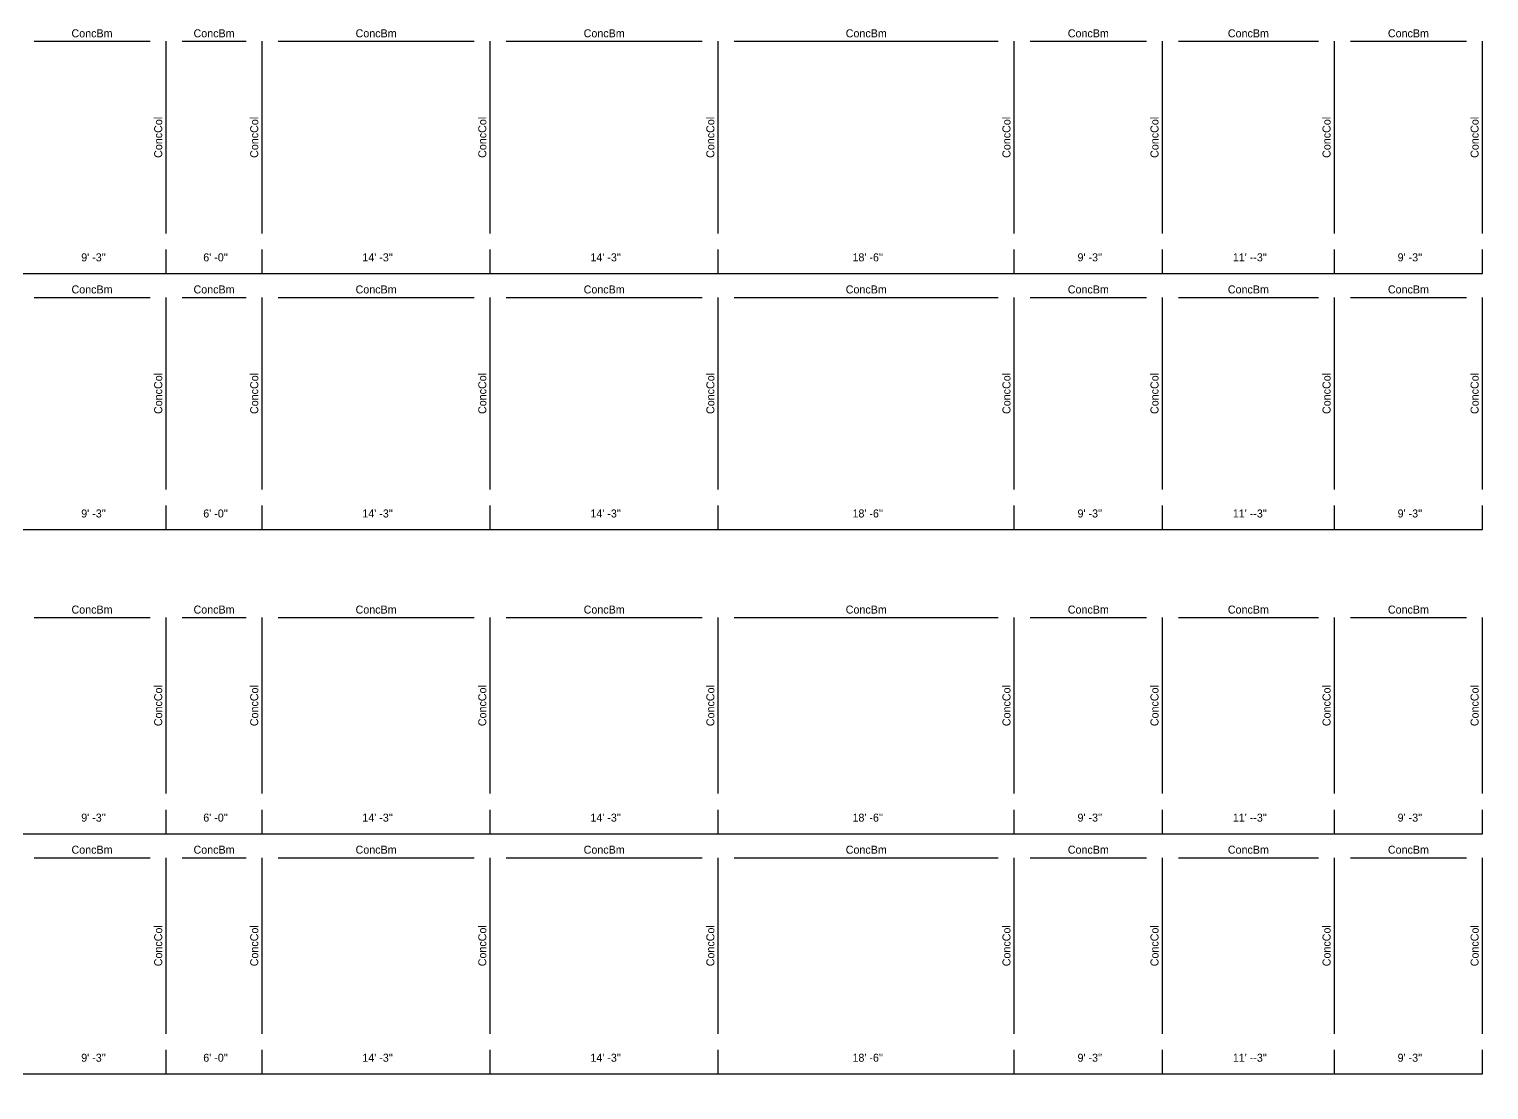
# Model space of a CAD drawing. Extents: x -38 to 2998, y -195 to 11529.
# Drawn here: x 995 to 2090, y 6126 to 6921 of the extents above; entities that cross this region are included whole.
import ezdxf
from ezdxf.enums import TextEntityAlignment as Align

# ---------------------------------------------------------------- set-up
doc = ezdxf.new("R2010")
doc.units = 0
doc.header["$MEASUREMENT"] = 0
doc.layers.get('0').update_dxf_attribs({"linetype": 'CONTINUOUS'})
for name, color, linetype in [('CENTERLINES', 7, 'CONTINUOUS'), ('DIMENSIONS', 4, 'CONTINUOUS'), ('TEXT', 5, 'CONTINUOUS')]:
    doc.layers.add(name, color=color, linetype=linetype)
doc.dimstyles.get("Standard").update_dxf_attribs({"dimtxt": 0.18, "dimasz": 0.18, "dimexe": 0.18, "dimexo": 0.0625, "dimgap": 0.09, "dimtad": 0, "dimtih": 1, "dimtoh": 1, "dimdec": 4, "dimzin": 0, "dimtxsty": 'STANDARD', "dimcen": 0.09, "dimazin": 3, "dimtfac": 1, "dimtdec": 4, "dimtofl": 0, "dimtmove": 0, "dimatfit": 3, "dimtolj": 1, "dimtzin": 0})

# ---------------------------------------------------------------- blocks, each defined once
blk = doc.blocks.new('*D2283')
at = {"color": 1, "linetype": 'BYBLOCK'}
for points in [[(991.8, 6550.8), (990.7, 6549.7), (983.3, 6542.3), (982.2, 6541.2)], [(1102.8, 6550.8), (1101.7, 6549.7), (1094.3, 6542.3), (1093.2, 6541.2)]]:
    blk.add_solid(points, dxfattribs=at)
at = {"layer": 'DIMENSIONS', "color": 9, "linetype": 'BYBLOCK'}
for p, q in [((987, 6546), (987, 6564)), ((1098, 6546), (1098, 6564))]:
    blk.add_line(p, q, dxfattribs=at)
at = {"layer": 'DIMENSIONS', "color": 0, "linetype": 'BYBLOCK'}
blk.add_line((987, 6546), (1098, 6546), dxfattribs=at)
at = {"layer": 'DIMENSIONS', "color": 0, "linetype": 'BYBLOCK', "insert": (1042.5, 6558), "char_height": 6, "attachment_point": 5}
blk.add_mtext("\\A1; 9' -3''", dxfattribs=at)
blk = doc.blocks.new('*D2284')
at = {"color": 1, "linetype": 'BYBLOCK'}
for points in [[(1102.8, 6550.8), (1101.7, 6549.7), (1094.3, 6542.3), (1093.2, 6541.2)], [(1174.8, 6550.8), (1173.7, 6549.7), (1166.3, 6542.3), (1165.2, 6541.2)]]:
    blk.add_solid(points, dxfattribs=at)
at = {"layer": 'DIMENSIONS', "color": 9, "linetype": 'BYBLOCK'}
for p, q in [((1098, 6546), (1098, 6564)), ((1170, 6546), (1170, 6564))]:
    blk.add_line(p, q, dxfattribs=at)
at = {"layer": 'DIMENSIONS', "color": 0, "linetype": 'BYBLOCK'}
blk.add_line((1098, 6546), (1170, 6546), dxfattribs=at)
at = {"layer": 'DIMENSIONS', "color": 0, "linetype": 'BYBLOCK', "insert": (1134, 6558), "char_height": 6, "attachment_point": 5}
blk.add_mtext("\\A1; 6' -0''", dxfattribs=at)
blk = doc.blocks.new('*D2285')
at = {"color": 1, "linetype": 'BYBLOCK'}
for points in [[(1174.8, 6550.8), (1173.7, 6549.7), (1166.3, 6542.3), (1165.2, 6541.2)], [(1345.8, 6550.8), (1344.7, 6549.7), (1337.3, 6542.3), (1336.2, 6541.2)]]:
    blk.add_solid(points, dxfattribs=at)
at = {"layer": 'DIMENSIONS', "color": 9, "linetype": 'BYBLOCK'}
for p, q in [((1170, 6546), (1170, 6564)), ((1341, 6546), (1341, 6564))]:
    blk.add_line(p, q, dxfattribs=at)
at = {"layer": 'DIMENSIONS', "color": 0, "linetype": 'BYBLOCK'}
blk.add_line((1170, 6546), (1341, 6546), dxfattribs=at)
at = {"layer": 'DIMENSIONS', "color": 0, "linetype": 'BYBLOCK', "insert": (1255.5, 6558), "char_height": 6, "attachment_point": 5}
blk.add_mtext("\\A1; 14' -3''", dxfattribs=at)
blk = doc.blocks.new('*D2286')
at = {"color": 1, "linetype": 'BYBLOCK'}
for points in [[(1345.8, 6550.8), (1344.7, 6549.7), (1337.3, 6542.3), (1336.2, 6541.2)], [(1516.8, 6550.8), (1515.7, 6549.7), (1508.3, 6542.3), (1507.2, 6541.2)]]:
    blk.add_solid(points, dxfattribs=at)
at = {"layer": 'DIMENSIONS', "color": 9, "linetype": 'BYBLOCK'}
for p, q in [((1341, 6546), (1341, 6564)), ((1512, 6546), (1512, 6564))]:
    blk.add_line(p, q, dxfattribs=at)
at = {"layer": 'DIMENSIONS', "color": 0, "linetype": 'BYBLOCK'}
blk.add_line((1341, 6546), (1512, 6546), dxfattribs=at)
at = {"layer": 'DIMENSIONS', "color": 0, "linetype": 'BYBLOCK', "insert": (1426.5, 6558), "char_height": 6, "attachment_point": 5}
blk.add_mtext("\\A1; 14' -3''", dxfattribs=at)
blk = doc.blocks.new('*D2287')
at = {"color": 1, "linetype": 'BYBLOCK'}
for points in [[(1516.8, 6550.8), (1515.7, 6549.7), (1508.3, 6542.3), (1507.2, 6541.2)], [(1738.8, 6550.8), (1737.7, 6549.7), (1730.3, 6542.3), (1729.2, 6541.2)]]:
    blk.add_solid(points, dxfattribs=at)
at = {"layer": 'DIMENSIONS', "color": 9, "linetype": 'BYBLOCK'}
for p, q in [((1512, 6546), (1512, 6564)), ((1734, 6546), (1734, 6564))]:
    blk.add_line(p, q, dxfattribs=at)
at = {"layer": 'DIMENSIONS', "color": 0, "linetype": 'BYBLOCK'}
blk.add_line((1512, 6546), (1734, 6546), dxfattribs=at)
at = {"layer": 'DIMENSIONS', "color": 0, "linetype": 'BYBLOCK', "insert": (1623, 6558), "char_height": 6, "attachment_point": 5}
blk.add_mtext("\\A1; 18' -6''", dxfattribs=at)
blk = doc.blocks.new('*D2288')
at = {"color": 1, "linetype": 'BYBLOCK'}
for points in [[(1738.8, 6550.8), (1737.7, 6549.7), (1730.3, 6542.3), (1729.2, 6541.2)], [(1849.8, 6550.8), (1848.7, 6549.7), (1841.3, 6542.3), (1840.2, 6541.2)]]:
    blk.add_solid(points, dxfattribs=at)
at = {"layer": 'DIMENSIONS', "color": 9, "linetype": 'BYBLOCK'}
for p, q in [((1734, 6546), (1734, 6564)), ((1845, 6546), (1845, 6564))]:
    blk.add_line(p, q, dxfattribs=at)
at = {"layer": 'DIMENSIONS', "color": 0, "linetype": 'BYBLOCK'}
blk.add_line((1734, 6546), (1845, 6546), dxfattribs=at)
at = {"layer": 'DIMENSIONS', "color": 0, "linetype": 'BYBLOCK', "insert": (1789.5, 6558), "char_height": 6, "attachment_point": 5}
blk.add_mtext("\\A1; 9' -3''", dxfattribs=at)
blk = doc.blocks.new('*D2289')
at = {"color": 1, "linetype": 'BYBLOCK'}
for points in [[(1849.8, 6550.8), (1848.7, 6549.7), (1841.3, 6542.3), (1840.2, 6541.2)], [(1978.8, 6550.8), (1977.7, 6549.7), (1970.3, 6542.3), (1969.2, 6541.2)]]:
    blk.add_solid(points, dxfattribs=at)
at = {"layer": 'DIMENSIONS', "color": 9, "linetype": 'BYBLOCK'}
for p, q in [((1845, 6546), (1845, 6564)), ((1974, 6546), (1974, 6564))]:
    blk.add_line(p, q, dxfattribs=at)
at = {"layer": 'DIMENSIONS', "color": 0, "linetype": 'BYBLOCK'}
blk.add_line((1845, 6546), (1974, 6546), dxfattribs=at)
at = {"layer": 'DIMENSIONS', "color": 0, "linetype": 'BYBLOCK', "insert": (1909.5, 6558), "char_height": 6, "attachment_point": 5}
blk.add_mtext("\\A1; 11' --3''", dxfattribs=at)
blk = doc.blocks.new('*D2290')
at = {"color": 1, "linetype": 'BYBLOCK'}
for points in [[(1978.8, 6550.8), (1977.7, 6549.7), (1970.3, 6542.3), (1969.2, 6541.2)], [(2089.8, 6550.8), (2088.7, 6549.7), (2081.3, 6542.3), (2080.2, 6541.2)]]:
    blk.add_solid(points, dxfattribs=at)
at = {"layer": 'DIMENSIONS', "color": 9, "linetype": 'BYBLOCK'}
for p, q in [((1974, 6546), (1974, 6564)), ((2085, 6546), (2085, 6564))]:
    blk.add_line(p, q, dxfattribs=at)
at = {"layer": 'DIMENSIONS', "color": 0, "linetype": 'BYBLOCK'}
blk.add_line((1974, 6546), (2085, 6546), dxfattribs=at)
at = {"layer": 'DIMENSIONS', "color": 0, "linetype": 'BYBLOCK', "insert": (2029.5, 6558), "char_height": 6, "attachment_point": 5}
blk.add_mtext("\\A1; 9' -3''", dxfattribs=at)
blk = doc.blocks.new('*D2299')
at = {"color": 1, "linetype": 'BYBLOCK'}
for points in [[(991.8, 6742.8), (990.7, 6741.7), (983.3, 6734.3), (982.2, 6733.2)], [(1102.8, 6742.8), (1101.7, 6741.7), (1094.3, 6734.3), (1093.2, 6733.2)]]:
    blk.add_solid(points, dxfattribs=at)
at = {"layer": 'DIMENSIONS', "color": 9, "linetype": 'BYBLOCK'}
for p, q in [((987, 6738), (987, 6756)), ((1098, 6738), (1098, 6756))]:
    blk.add_line(p, q, dxfattribs=at)
at = {"layer": 'DIMENSIONS', "color": 0, "linetype": 'BYBLOCK'}
blk.add_line((987, 6738), (1098, 6738), dxfattribs=at)
at = {"layer": 'DIMENSIONS', "color": 0, "linetype": 'BYBLOCK', "insert": (1042.5, 6750), "char_height": 6, "attachment_point": 5}
blk.add_mtext("\\A1; 9' -3''", dxfattribs=at)
blk = doc.blocks.new('*D2300')
at = {"color": 1, "linetype": 'BYBLOCK'}
for points in [[(1102.8, 6742.8), (1101.7, 6741.7), (1094.3, 6734.3), (1093.2, 6733.2)], [(1174.8, 6742.8), (1173.7, 6741.7), (1166.3, 6734.3), (1165.2, 6733.2)]]:
    blk.add_solid(points, dxfattribs=at)
at = {"layer": 'DIMENSIONS', "color": 9, "linetype": 'BYBLOCK'}
for p, q in [((1098, 6738), (1098, 6756)), ((1170, 6738), (1170, 6756))]:
    blk.add_line(p, q, dxfattribs=at)
at = {"layer": 'DIMENSIONS', "color": 0, "linetype": 'BYBLOCK'}
blk.add_line((1098, 6738), (1170, 6738), dxfattribs=at)
at = {"layer": 'DIMENSIONS', "color": 0, "linetype": 'BYBLOCK', "insert": (1134, 6750), "char_height": 6, "attachment_point": 5}
blk.add_mtext("\\A1; 6' -0''", dxfattribs=at)
blk = doc.blocks.new('*D2301')
at = {"color": 1, "linetype": 'BYBLOCK'}
for points in [[(1174.8, 6742.8), (1173.7, 6741.7), (1166.3, 6734.3), (1165.2, 6733.2)], [(1345.8, 6742.8), (1344.7, 6741.7), (1337.3, 6734.3), (1336.2, 6733.2)]]:
    blk.add_solid(points, dxfattribs=at)
at = {"layer": 'DIMENSIONS', "color": 9, "linetype": 'BYBLOCK'}
for p, q in [((1170, 6738), (1170, 6756)), ((1341, 6738), (1341, 6756))]:
    blk.add_line(p, q, dxfattribs=at)
at = {"layer": 'DIMENSIONS', "color": 0, "linetype": 'BYBLOCK'}
blk.add_line((1170, 6738), (1341, 6738), dxfattribs=at)
at = {"layer": 'DIMENSIONS', "color": 0, "linetype": 'BYBLOCK', "insert": (1255.5, 6750), "char_height": 6, "attachment_point": 5}
blk.add_mtext("\\A1; 14' -3''", dxfattribs=at)
blk = doc.blocks.new('*D2302')
at = {"color": 1, "linetype": 'BYBLOCK'}
for points in [[(1345.8, 6742.8), (1344.7, 6741.7), (1337.3, 6734.3), (1336.2, 6733.2)], [(1516.8, 6742.8), (1515.7, 6741.7), (1508.3, 6734.3), (1507.2, 6733.2)]]:
    blk.add_solid(points, dxfattribs=at)
at = {"layer": 'DIMENSIONS', "color": 9, "linetype": 'BYBLOCK'}
for p, q in [((1341, 6738), (1341, 6756)), ((1512, 6738), (1512, 6756))]:
    blk.add_line(p, q, dxfattribs=at)
at = {"layer": 'DIMENSIONS', "color": 0, "linetype": 'BYBLOCK'}
blk.add_line((1341, 6738), (1512, 6738), dxfattribs=at)
at = {"layer": 'DIMENSIONS', "color": 0, "linetype": 'BYBLOCK', "insert": (1426.5, 6750), "char_height": 6, "attachment_point": 5}
blk.add_mtext("\\A1; 14' -3''", dxfattribs=at)
blk = doc.blocks.new('*D2303')
at = {"color": 1, "linetype": 'BYBLOCK'}
for points in [[(1516.8, 6742.8), (1515.7, 6741.7), (1508.3, 6734.3), (1507.2, 6733.2)], [(1738.8, 6742.8), (1737.7, 6741.7), (1730.3, 6734.3), (1729.2, 6733.2)]]:
    blk.add_solid(points, dxfattribs=at)
at = {"layer": 'DIMENSIONS', "color": 9, "linetype": 'BYBLOCK'}
for p, q in [((1512, 6738), (1512, 6756)), ((1734, 6738), (1734, 6756))]:
    blk.add_line(p, q, dxfattribs=at)
at = {"layer": 'DIMENSIONS', "color": 0, "linetype": 'BYBLOCK'}
blk.add_line((1512, 6738), (1734, 6738), dxfattribs=at)
at = {"layer": 'DIMENSIONS', "color": 0, "linetype": 'BYBLOCK', "insert": (1623, 6750), "char_height": 6, "attachment_point": 5}
blk.add_mtext("\\A1; 18' -6''", dxfattribs=at)
blk = doc.blocks.new('*D2304')
at = {"color": 1, "linetype": 'BYBLOCK'}
for points in [[(1738.8, 6742.8), (1737.7, 6741.7), (1730.3, 6734.3), (1729.2, 6733.2)], [(1849.8, 6742.8), (1848.7, 6741.7), (1841.3, 6734.3), (1840.2, 6733.2)]]:
    blk.add_solid(points, dxfattribs=at)
at = {"layer": 'DIMENSIONS', "color": 9, "linetype": 'BYBLOCK'}
for p, q in [((1734, 6738), (1734, 6756)), ((1845, 6738), (1845, 6756))]:
    blk.add_line(p, q, dxfattribs=at)
at = {"layer": 'DIMENSIONS', "color": 0, "linetype": 'BYBLOCK'}
blk.add_line((1734, 6738), (1845, 6738), dxfattribs=at)
at = {"layer": 'DIMENSIONS', "color": 0, "linetype": 'BYBLOCK', "insert": (1789.5, 6750), "char_height": 6, "attachment_point": 5}
blk.add_mtext("\\A1; 9' -3''", dxfattribs=at)
blk = doc.blocks.new('*D2305')
at = {"color": 1, "linetype": 'BYBLOCK'}
for points in [[(1849.8, 6742.8), (1848.7, 6741.7), (1841.3, 6734.3), (1840.2, 6733.2)], [(1978.8, 6742.8), (1977.7, 6741.7), (1970.3, 6734.3), (1969.2, 6733.2)]]:
    blk.add_solid(points, dxfattribs=at)
at = {"layer": 'DIMENSIONS', "color": 9, "linetype": 'BYBLOCK'}
for p, q in [((1845, 6738), (1845, 6756)), ((1974, 6738), (1974, 6756))]:
    blk.add_line(p, q, dxfattribs=at)
at = {"layer": 'DIMENSIONS', "color": 0, "linetype": 'BYBLOCK'}
blk.add_line((1845, 6738), (1974, 6738), dxfattribs=at)
at = {"layer": 'DIMENSIONS', "color": 0, "linetype": 'BYBLOCK', "insert": (1909.5, 6750), "char_height": 6, "attachment_point": 5}
blk.add_mtext("\\A1; 11' --3''", dxfattribs=at)
blk = doc.blocks.new('*D2306')
at = {"color": 1, "linetype": 'BYBLOCK'}
for points in [[(1978.8, 6742.8), (1977.7, 6741.7), (1970.3, 6734.3), (1969.2, 6733.2)], [(2089.8, 6742.8), (2088.7, 6741.7), (2081.3, 6734.3), (2080.2, 6733.2)]]:
    blk.add_solid(points, dxfattribs=at)
at = {"layer": 'DIMENSIONS', "color": 9, "linetype": 'BYBLOCK'}
for p, q in [((1974, 6738), (1974, 6756)), ((2085, 6738), (2085, 6756))]:
    blk.add_line(p, q, dxfattribs=at)
at = {"layer": 'DIMENSIONS', "color": 0, "linetype": 'BYBLOCK'}
blk.add_line((1974, 6738), (2085, 6738), dxfattribs=at)
at = {"layer": 'DIMENSIONS', "color": 0, "linetype": 'BYBLOCK', "insert": (2029.5, 6750), "char_height": 6, "attachment_point": 5}
blk.add_mtext("\\A1; 9' -3''", dxfattribs=at)
blk = doc.blocks.new('*D2753')
at = {"color": 1, "linetype": 'BYBLOCK'}
for points in [[(991.8, 6142.8), (990.7, 6141.7), (983.3, 6134.3), (982.2, 6133.2)], [(1102.8, 6142.8), (1101.7, 6141.7), (1094.3, 6134.3), (1093.2, 6133.2)]]:
    blk.add_solid(points, dxfattribs=at)
at = {"layer": 'DIMENSIONS', "color": 9, "linetype": 'BYBLOCK'}
for p, q in [((987, 6138), (987, 6156)), ((1098, 6138), (1098, 6156))]:
    blk.add_line(p, q, dxfattribs=at)
at = {"layer": 'DIMENSIONS', "color": 0, "linetype": 'BYBLOCK'}
blk.add_line((987, 6138), (1098, 6138), dxfattribs=at)
at = {"layer": 'DIMENSIONS', "color": 0, "linetype": 'BYBLOCK', "insert": (1042.5, 6150), "char_height": 6, "attachment_point": 5}
blk.add_mtext("\\A1; 9' -3''", dxfattribs=at)
blk = doc.blocks.new('*D2754')
at = {"color": 1, "linetype": 'BYBLOCK'}
for points in [[(1102.8, 6142.8), (1101.7, 6141.7), (1094.3, 6134.3), (1093.2, 6133.2)], [(1174.8, 6142.8), (1173.7, 6141.7), (1166.3, 6134.3), (1165.2, 6133.2)]]:
    blk.add_solid(points, dxfattribs=at)
at = {"layer": 'DIMENSIONS', "color": 9, "linetype": 'BYBLOCK'}
for p, q in [((1098, 6138), (1098, 6156)), ((1170, 6138), (1170, 6156))]:
    blk.add_line(p, q, dxfattribs=at)
at = {"layer": 'DIMENSIONS', "color": 0, "linetype": 'BYBLOCK'}
blk.add_line((1098, 6138), (1170, 6138), dxfattribs=at)
at = {"layer": 'DIMENSIONS', "color": 0, "linetype": 'BYBLOCK', "insert": (1134, 6150), "char_height": 6, "attachment_point": 5}
blk.add_mtext("\\A1; 6' -0''", dxfattribs=at)
blk = doc.blocks.new('*D2755')
at = {"color": 1, "linetype": 'BYBLOCK'}
for points in [[(1174.8, 6142.8), (1173.7, 6141.7), (1166.3, 6134.3), (1165.2, 6133.2)], [(1345.8, 6142.8), (1344.7, 6141.7), (1337.3, 6134.3), (1336.2, 6133.2)]]:
    blk.add_solid(points, dxfattribs=at)
at = {"layer": 'DIMENSIONS', "color": 9, "linetype": 'BYBLOCK'}
for p, q in [((1170, 6138), (1170, 6156)), ((1341, 6138), (1341, 6156))]:
    blk.add_line(p, q, dxfattribs=at)
at = {"layer": 'DIMENSIONS', "color": 0, "linetype": 'BYBLOCK'}
blk.add_line((1170, 6138), (1341, 6138), dxfattribs=at)
at = {"layer": 'DIMENSIONS', "color": 0, "linetype": 'BYBLOCK', "insert": (1255.5, 6150), "char_height": 6, "attachment_point": 5}
blk.add_mtext("\\A1; 14' -3''", dxfattribs=at)
blk = doc.blocks.new('*D2756')
at = {"color": 1, "linetype": 'BYBLOCK'}
for points in [[(1345.8, 6142.8), (1344.7, 6141.7), (1337.3, 6134.3), (1336.2, 6133.2)], [(1516.8, 6142.8), (1515.7, 6141.7), (1508.3, 6134.3), (1507.2, 6133.2)]]:
    blk.add_solid(points, dxfattribs=at)
at = {"layer": 'DIMENSIONS', "color": 9, "linetype": 'BYBLOCK'}
for p, q in [((1341, 6138), (1341, 6156)), ((1512, 6138), (1512, 6156))]:
    blk.add_line(p, q, dxfattribs=at)
at = {"layer": 'DIMENSIONS', "color": 0, "linetype": 'BYBLOCK'}
blk.add_line((1341, 6138), (1512, 6138), dxfattribs=at)
at = {"layer": 'DIMENSIONS', "color": 0, "linetype": 'BYBLOCK', "insert": (1426.5, 6150), "char_height": 6, "attachment_point": 5}
blk.add_mtext("\\A1; 14' -3''", dxfattribs=at)
blk = doc.blocks.new('*D2757')
at = {"color": 1, "linetype": 'BYBLOCK'}
for points in [[(1516.8, 6142.8), (1515.7, 6141.7), (1508.3, 6134.3), (1507.2, 6133.2)], [(1738.8, 6142.8), (1737.7, 6141.7), (1730.3, 6134.3), (1729.2, 6133.2)]]:
    blk.add_solid(points, dxfattribs=at)
at = {"layer": 'DIMENSIONS', "color": 9, "linetype": 'BYBLOCK'}
for p, q in [((1512, 6138), (1512, 6156)), ((1734, 6138), (1734, 6156))]:
    blk.add_line(p, q, dxfattribs=at)
at = {"layer": 'DIMENSIONS', "color": 0, "linetype": 'BYBLOCK'}
blk.add_line((1512, 6138), (1734, 6138), dxfattribs=at)
at = {"layer": 'DIMENSIONS', "color": 0, "linetype": 'BYBLOCK', "insert": (1623, 6150), "char_height": 6, "attachment_point": 5}
blk.add_mtext("\\A1; 18' -6''", dxfattribs=at)
blk = doc.blocks.new('*D2758')
at = {"color": 1, "linetype": 'BYBLOCK'}
for points in [[(1738.8, 6142.8), (1737.7, 6141.7), (1730.3, 6134.3), (1729.2, 6133.2)], [(1849.8, 6142.8), (1848.7, 6141.7), (1841.3, 6134.3), (1840.2, 6133.2)]]:
    blk.add_solid(points, dxfattribs=at)
at = {"layer": 'DIMENSIONS', "color": 9, "linetype": 'BYBLOCK'}
for p, q in [((1734, 6138), (1734, 6156)), ((1845, 6138), (1845, 6156))]:
    blk.add_line(p, q, dxfattribs=at)
at = {"layer": 'DIMENSIONS', "color": 0, "linetype": 'BYBLOCK'}
blk.add_line((1734, 6138), (1845, 6138), dxfattribs=at)
at = {"layer": 'DIMENSIONS', "color": 0, "linetype": 'BYBLOCK', "insert": (1789.5, 6150), "char_height": 6, "attachment_point": 5}
blk.add_mtext("\\A1; 9' -3''", dxfattribs=at)
blk = doc.blocks.new('*D2759')
at = {"color": 1, "linetype": 'BYBLOCK'}
for points in [[(1849.8, 6142.8), (1848.7, 6141.7), (1841.3, 6134.3), (1840.2, 6133.2)], [(1978.8, 6142.8), (1977.7, 6141.7), (1970.3, 6134.3), (1969.2, 6133.2)]]:
    blk.add_solid(points, dxfattribs=at)
at = {"layer": 'DIMENSIONS', "color": 9, "linetype": 'BYBLOCK'}
for p, q in [((1845, 6138), (1845, 6156)), ((1974, 6138), (1974, 6156))]:
    blk.add_line(p, q, dxfattribs=at)
at = {"layer": 'DIMENSIONS', "color": 0, "linetype": 'BYBLOCK'}
blk.add_line((1845, 6138), (1974, 6138), dxfattribs=at)
at = {"layer": 'DIMENSIONS', "color": 0, "linetype": 'BYBLOCK', "insert": (1909.5, 6150), "char_height": 6, "attachment_point": 5}
blk.add_mtext("\\A1; 11' --3''", dxfattribs=at)
blk = doc.blocks.new('*D2760')
at = {"color": 1, "linetype": 'BYBLOCK'}
for points in [[(1978.8, 6142.8), (1977.7, 6141.7), (1970.3, 6134.3), (1969.2, 6133.2)], [(2089.8, 6142.8), (2088.7, 6141.7), (2081.3, 6134.3), (2080.2, 6133.2)]]:
    blk.add_solid(points, dxfattribs=at)
at = {"layer": 'DIMENSIONS', "color": 9, "linetype": 'BYBLOCK'}
for p, q in [((1974, 6138), (1974, 6156)), ((2085, 6138), (2085, 6156))]:
    blk.add_line(p, q, dxfattribs=at)
at = {"layer": 'DIMENSIONS', "color": 0, "linetype": 'BYBLOCK'}
blk.add_line((1974, 6138), (2085, 6138), dxfattribs=at)
at = {"layer": 'DIMENSIONS', "color": 0, "linetype": 'BYBLOCK', "insert": (2029.5, 6150), "char_height": 6, "attachment_point": 5}
blk.add_mtext("\\A1; 9' -3''", dxfattribs=at)
blk = doc.blocks.new('*D2769')
at = {"color": 1, "linetype": 'BYBLOCK'}
for points in [[(991.8, 6322.8), (990.7, 6321.7), (983.3, 6314.3), (982.2, 6313.2)], [(1102.8, 6322.8), (1101.7, 6321.7), (1094.3, 6314.3), (1093.2, 6313.2)]]:
    blk.add_solid(points, dxfattribs=at)
at = {"layer": 'DIMENSIONS', "color": 9, "linetype": 'BYBLOCK'}
for p, q in [((987, 6318), (987, 6336)), ((1098, 6318), (1098, 6336))]:
    blk.add_line(p, q, dxfattribs=at)
at = {"layer": 'DIMENSIONS', "color": 0, "linetype": 'BYBLOCK'}
blk.add_line((987, 6318), (1098, 6318), dxfattribs=at)
at = {"layer": 'DIMENSIONS', "color": 0, "linetype": 'BYBLOCK', "insert": (1042.5, 6330), "char_height": 6, "attachment_point": 5}
blk.add_mtext("\\A1; 9' -3''", dxfattribs=at)
blk = doc.blocks.new('*D2770')
at = {"color": 1, "linetype": 'BYBLOCK'}
for points in [[(1102.8, 6322.8), (1101.7, 6321.7), (1094.3, 6314.3), (1093.2, 6313.2)], [(1174.8, 6322.8), (1173.7, 6321.7), (1166.3, 6314.3), (1165.2, 6313.2)]]:
    blk.add_solid(points, dxfattribs=at)
at = {"layer": 'DIMENSIONS', "color": 9, "linetype": 'BYBLOCK'}
for p, q in [((1098, 6318), (1098, 6336)), ((1170, 6318), (1170, 6336))]:
    blk.add_line(p, q, dxfattribs=at)
at = {"layer": 'DIMENSIONS', "color": 0, "linetype": 'BYBLOCK'}
blk.add_line((1098, 6318), (1170, 6318), dxfattribs=at)
at = {"layer": 'DIMENSIONS', "color": 0, "linetype": 'BYBLOCK', "insert": (1134, 6330), "char_height": 6, "attachment_point": 5}
blk.add_mtext("\\A1; 6' -0''", dxfattribs=at)
blk = doc.blocks.new('*D2771')
at = {"color": 1, "linetype": 'BYBLOCK'}
for points in [[(1174.8, 6322.8), (1173.7, 6321.7), (1166.3, 6314.3), (1165.2, 6313.2)], [(1345.8, 6322.8), (1344.7, 6321.7), (1337.3, 6314.3), (1336.2, 6313.2)]]:
    blk.add_solid(points, dxfattribs=at)
at = {"layer": 'DIMENSIONS', "color": 9, "linetype": 'BYBLOCK'}
for p, q in [((1170, 6318), (1170, 6336)), ((1341, 6318), (1341, 6336))]:
    blk.add_line(p, q, dxfattribs=at)
at = {"layer": 'DIMENSIONS', "color": 0, "linetype": 'BYBLOCK'}
blk.add_line((1170, 6318), (1341, 6318), dxfattribs=at)
at = {"layer": 'DIMENSIONS', "color": 0, "linetype": 'BYBLOCK', "insert": (1255.5, 6330), "char_height": 6, "attachment_point": 5}
blk.add_mtext("\\A1; 14' -3''", dxfattribs=at)
blk = doc.blocks.new('*D2772')
at = {"color": 1, "linetype": 'BYBLOCK'}
for points in [[(1345.8, 6322.8), (1344.7, 6321.7), (1337.3, 6314.3), (1336.2, 6313.2)], [(1516.8, 6322.8), (1515.7, 6321.7), (1508.3, 6314.3), (1507.2, 6313.2)]]:
    blk.add_solid(points, dxfattribs=at)
at = {"layer": 'DIMENSIONS', "color": 9, "linetype": 'BYBLOCK'}
for p, q in [((1341, 6318), (1341, 6336)), ((1512, 6318), (1512, 6336))]:
    blk.add_line(p, q, dxfattribs=at)
at = {"layer": 'DIMENSIONS', "color": 0, "linetype": 'BYBLOCK'}
blk.add_line((1341, 6318), (1512, 6318), dxfattribs=at)
at = {"layer": 'DIMENSIONS', "color": 0, "linetype": 'BYBLOCK', "insert": (1426.5, 6330), "char_height": 6, "attachment_point": 5}
blk.add_mtext("\\A1; 14' -3''", dxfattribs=at)
blk = doc.blocks.new('*D2773')
at = {"color": 1, "linetype": 'BYBLOCK'}
for points in [[(1516.8, 6322.8), (1515.7, 6321.7), (1508.3, 6314.3), (1507.2, 6313.2)], [(1738.8, 6322.8), (1737.7, 6321.7), (1730.3, 6314.3), (1729.2, 6313.2)]]:
    blk.add_solid(points, dxfattribs=at)
at = {"layer": 'DIMENSIONS', "color": 9, "linetype": 'BYBLOCK'}
for p, q in [((1512, 6318), (1512, 6336)), ((1734, 6318), (1734, 6336))]:
    blk.add_line(p, q, dxfattribs=at)
at = {"layer": 'DIMENSIONS', "color": 0, "linetype": 'BYBLOCK'}
blk.add_line((1512, 6318), (1734, 6318), dxfattribs=at)
at = {"layer": 'DIMENSIONS', "color": 0, "linetype": 'BYBLOCK', "insert": (1623, 6330), "char_height": 6, "attachment_point": 5}
blk.add_mtext("\\A1; 18' -6''", dxfattribs=at)
blk = doc.blocks.new('*D2774')
at = {"color": 1, "linetype": 'BYBLOCK'}
for points in [[(1738.8, 6322.8), (1737.7, 6321.7), (1730.3, 6314.3), (1729.2, 6313.2)], [(1849.8, 6322.8), (1848.7, 6321.7), (1841.3, 6314.3), (1840.2, 6313.2)]]:
    blk.add_solid(points, dxfattribs=at)
at = {"layer": 'DIMENSIONS', "color": 9, "linetype": 'BYBLOCK'}
for p, q in [((1734, 6318), (1734, 6336)), ((1845, 6318), (1845, 6336))]:
    blk.add_line(p, q, dxfattribs=at)
at = {"layer": 'DIMENSIONS', "color": 0, "linetype": 'BYBLOCK'}
blk.add_line((1734, 6318), (1845, 6318), dxfattribs=at)
at = {"layer": 'DIMENSIONS', "color": 0, "linetype": 'BYBLOCK', "insert": (1789.5, 6330), "char_height": 6, "attachment_point": 5}
blk.add_mtext("\\A1; 9' -3''", dxfattribs=at)
blk = doc.blocks.new('*D2775')
at = {"color": 1, "linetype": 'BYBLOCK'}
for points in [[(1849.8, 6322.8), (1848.7, 6321.7), (1841.3, 6314.3), (1840.2, 6313.2)], [(1978.8, 6322.8), (1977.7, 6321.7), (1970.3, 6314.3), (1969.2, 6313.2)]]:
    blk.add_solid(points, dxfattribs=at)
at = {"layer": 'DIMENSIONS', "color": 9, "linetype": 'BYBLOCK'}
for p, q in [((1845, 6318), (1845, 6336)), ((1974, 6318), (1974, 6336))]:
    blk.add_line(p, q, dxfattribs=at)
at = {"layer": 'DIMENSIONS', "color": 0, "linetype": 'BYBLOCK'}
blk.add_line((1845, 6318), (1974, 6318), dxfattribs=at)
at = {"layer": 'DIMENSIONS', "color": 0, "linetype": 'BYBLOCK', "insert": (1909.5, 6330), "char_height": 6, "attachment_point": 5}
blk.add_mtext("\\A1; 11' --3''", dxfattribs=at)
blk = doc.blocks.new('*D2776')
at = {"color": 1, "linetype": 'BYBLOCK'}
for points in [[(1978.8, 6322.8), (1977.7, 6321.7), (1970.3, 6314.3), (1969.2, 6313.2)], [(2089.8, 6322.8), (2088.7, 6321.7), (2081.3, 6314.3), (2080.2, 6313.2)]]:
    blk.add_solid(points, dxfattribs=at)
at = {"layer": 'DIMENSIONS', "color": 9, "linetype": 'BYBLOCK'}
for p, q in [((1974, 6318), (1974, 6336)), ((2085, 6318), (2085, 6336))]:
    blk.add_line(p, q, dxfattribs=at)
at = {"layer": 'DIMENSIONS', "color": 0, "linetype": 'BYBLOCK'}
blk.add_line((1974, 6318), (2085, 6318), dxfattribs=at)
at = {"layer": 'DIMENSIONS', "color": 0, "linetype": 'BYBLOCK', "insert": (2029.5, 6330), "char_height": 6, "attachment_point": 5}
blk.add_mtext("\\A1; 9' -3''", dxfattribs=at)
blk = doc.blocks.new('*D3223')
at = {"color": 1, "linetype": 'BYBLOCK'}
for points in [[(991.8, 6142.8), (990.7, 6141.7), (983.3, 6134.3), (982.2, 6133.2)], [(1102.8, 6142.8), (1101.7, 6141.7), (1094.3, 6134.3), (1093.2, 6133.2)]]:
    blk.add_solid(points, dxfattribs=at)
at = {"layer": 'DIMENSIONS', "color": 9, "linetype": 'BYBLOCK'}
for p, q in [((987, 6138), (987, 6156)), ((1098, 6138), (1098, 6156))]:
    blk.add_line(p, q, dxfattribs=at)
at = {"layer": 'DIMENSIONS', "color": 0, "linetype": 'BYBLOCK'}
blk.add_line((987, 6138), (1098, 6138), dxfattribs=at)
at = {"layer": 'DIMENSIONS', "color": 0, "linetype": 'BYBLOCK', "insert": (1042.5, 6150), "char_height": 6, "attachment_point": 5}
blk.add_mtext("\\A1; 9' -3''", dxfattribs=at)
blk = doc.blocks.new('*D3224')
at = {"color": 1, "linetype": 'BYBLOCK'}
for points in [[(1102.8, 6142.8), (1101.7, 6141.7), (1094.3, 6134.3), (1093.2, 6133.2)], [(1174.8, 6142.8), (1173.7, 6141.7), (1166.3, 6134.3), (1165.2, 6133.2)]]:
    blk.add_solid(points, dxfattribs=at)
at = {"layer": 'DIMENSIONS', "color": 9, "linetype": 'BYBLOCK'}
for p, q in [((1098, 6138), (1098, 6156)), ((1170, 6138), (1170, 6156))]:
    blk.add_line(p, q, dxfattribs=at)
at = {"layer": 'DIMENSIONS', "color": 0, "linetype": 'BYBLOCK'}
blk.add_line((1098, 6138), (1170, 6138), dxfattribs=at)
at = {"layer": 'DIMENSIONS', "color": 0, "linetype": 'BYBLOCK', "insert": (1134, 6150), "char_height": 6, "attachment_point": 5}
blk.add_mtext("\\A1; 6' -0''", dxfattribs=at)
blk = doc.blocks.new('*D3225')
at = {"color": 1, "linetype": 'BYBLOCK'}
for points in [[(1174.8, 6142.8), (1173.7, 6141.7), (1166.3, 6134.3), (1165.2, 6133.2)], [(1345.8, 6142.8), (1344.7, 6141.7), (1337.3, 6134.3), (1336.2, 6133.2)]]:
    blk.add_solid(points, dxfattribs=at)
at = {"layer": 'DIMENSIONS', "color": 9, "linetype": 'BYBLOCK'}
for p, q in [((1170, 6138), (1170, 6156)), ((1341, 6138), (1341, 6156))]:
    blk.add_line(p, q, dxfattribs=at)
at = {"layer": 'DIMENSIONS', "color": 0, "linetype": 'BYBLOCK'}
blk.add_line((1170, 6138), (1341, 6138), dxfattribs=at)
at = {"layer": 'DIMENSIONS', "color": 0, "linetype": 'BYBLOCK', "insert": (1255.5, 6150), "char_height": 6, "attachment_point": 5}
blk.add_mtext("\\A1; 14' -3''", dxfattribs=at)
blk = doc.blocks.new('*D3226')
at = {"color": 1, "linetype": 'BYBLOCK'}
for points in [[(1345.8, 6142.8), (1344.7, 6141.7), (1337.3, 6134.3), (1336.2, 6133.2)], [(1516.8, 6142.8), (1515.7, 6141.7), (1508.3, 6134.3), (1507.2, 6133.2)]]:
    blk.add_solid(points, dxfattribs=at)
at = {"layer": 'DIMENSIONS', "color": 9, "linetype": 'BYBLOCK'}
for p, q in [((1341, 6138), (1341, 6156)), ((1512, 6138), (1512, 6156))]:
    blk.add_line(p, q, dxfattribs=at)
at = {"layer": 'DIMENSIONS', "color": 0, "linetype": 'BYBLOCK'}
blk.add_line((1341, 6138), (1512, 6138), dxfattribs=at)
at = {"layer": 'DIMENSIONS', "color": 0, "linetype": 'BYBLOCK', "insert": (1426.5, 6150), "char_height": 6, "attachment_point": 5}
blk.add_mtext("\\A1; 14' -3''", dxfattribs=at)
blk = doc.blocks.new('*D3227')
at = {"color": 1, "linetype": 'BYBLOCK'}
for points in [[(1516.8, 6142.8), (1515.7, 6141.7), (1508.3, 6134.3), (1507.2, 6133.2)], [(1738.8, 6142.8), (1737.7, 6141.7), (1730.3, 6134.3), (1729.2, 6133.2)]]:
    blk.add_solid(points, dxfattribs=at)
at = {"layer": 'DIMENSIONS', "color": 9, "linetype": 'BYBLOCK'}
for p, q in [((1512, 6138), (1512, 6156)), ((1734, 6138), (1734, 6156))]:
    blk.add_line(p, q, dxfattribs=at)
at = {"layer": 'DIMENSIONS', "color": 0, "linetype": 'BYBLOCK'}
blk.add_line((1512, 6138), (1734, 6138), dxfattribs=at)
at = {"layer": 'DIMENSIONS', "color": 0, "linetype": 'BYBLOCK', "insert": (1623, 6150), "char_height": 6, "attachment_point": 5}
blk.add_mtext("\\A1; 18' -6''", dxfattribs=at)
blk = doc.blocks.new('*D3228')
at = {"color": 1, "linetype": 'BYBLOCK'}
for points in [[(1738.8, 6142.8), (1737.7, 6141.7), (1730.3, 6134.3), (1729.2, 6133.2)], [(1849.8, 6142.8), (1848.7, 6141.7), (1841.3, 6134.3), (1840.2, 6133.2)]]:
    blk.add_solid(points, dxfattribs=at)
at = {"layer": 'DIMENSIONS', "color": 9, "linetype": 'BYBLOCK'}
for p, q in [((1734, 6138), (1734, 6156)), ((1845, 6138), (1845, 6156))]:
    blk.add_line(p, q, dxfattribs=at)
at = {"layer": 'DIMENSIONS', "color": 0, "linetype": 'BYBLOCK'}
blk.add_line((1734, 6138), (1845, 6138), dxfattribs=at)
at = {"layer": 'DIMENSIONS', "color": 0, "linetype": 'BYBLOCK', "insert": (1789.5, 6150), "char_height": 6, "attachment_point": 5}
blk.add_mtext("\\A1; 9' -3''", dxfattribs=at)
blk = doc.blocks.new('*D3229')
at = {"color": 1, "linetype": 'BYBLOCK'}
for points in [[(1849.8, 6142.8), (1848.7, 6141.7), (1841.3, 6134.3), (1840.2, 6133.2)], [(1978.8, 6142.8), (1977.7, 6141.7), (1970.3, 6134.3), (1969.2, 6133.2)]]:
    blk.add_solid(points, dxfattribs=at)
at = {"layer": 'DIMENSIONS', "color": 9, "linetype": 'BYBLOCK'}
for p, q in [((1845, 6138), (1845, 6156)), ((1974, 6138), (1974, 6156))]:
    blk.add_line(p, q, dxfattribs=at)
at = {"layer": 'DIMENSIONS', "color": 0, "linetype": 'BYBLOCK'}
blk.add_line((1845, 6138), (1974, 6138), dxfattribs=at)
at = {"layer": 'DIMENSIONS', "color": 0, "linetype": 'BYBLOCK', "insert": (1909.5, 6150), "char_height": 6, "attachment_point": 5}
blk.add_mtext("\\A1; 11' --3''", dxfattribs=at)
blk = doc.blocks.new('*D3230')
at = {"color": 1, "linetype": 'BYBLOCK'}
for points in [[(1978.8, 6142.8), (1977.7, 6141.7), (1970.3, 6134.3), (1969.2, 6133.2)], [(2089.8, 6142.8), (2088.7, 6141.7), (2081.3, 6134.3), (2080.2, 6133.2)]]:
    blk.add_solid(points, dxfattribs=at)
at = {"layer": 'DIMENSIONS', "color": 9, "linetype": 'BYBLOCK'}
for p, q in [((1974, 6138), (1974, 6156)), ((2085, 6138), (2085, 6156))]:
    blk.add_line(p, q, dxfattribs=at)
at = {"layer": 'DIMENSIONS', "color": 0, "linetype": 'BYBLOCK'}
blk.add_line((1974, 6138), (2085, 6138), dxfattribs=at)
at = {"layer": 'DIMENSIONS', "color": 0, "linetype": 'BYBLOCK', "insert": (2029.5, 6150), "char_height": 6, "attachment_point": 5}
blk.add_mtext("\\A1; 9' -3''", dxfattribs=at)
blk = doc.blocks.new('*D3239')
at = {"color": 1, "linetype": 'BYBLOCK'}
for points in [[(991.8, 6322.8), (990.7, 6321.7), (983.3, 6314.3), (982.2, 6313.2)], [(1102.8, 6322.8), (1101.7, 6321.7), (1094.3, 6314.3), (1093.2, 6313.2)]]:
    blk.add_solid(points, dxfattribs=at)
at = {"layer": 'DIMENSIONS', "color": 9, "linetype": 'BYBLOCK'}
for p, q in [((987, 6318), (987, 6336)), ((1098, 6318), (1098, 6336))]:
    blk.add_line(p, q, dxfattribs=at)
at = {"layer": 'DIMENSIONS', "color": 0, "linetype": 'BYBLOCK'}
blk.add_line((987, 6318), (1098, 6318), dxfattribs=at)
at = {"layer": 'DIMENSIONS', "color": 0, "linetype": 'BYBLOCK', "insert": (1042.5, 6330), "char_height": 6, "attachment_point": 5}
blk.add_mtext("\\A1; 9' -3''", dxfattribs=at)
blk = doc.blocks.new('*D3240')
at = {"color": 1, "linetype": 'BYBLOCK'}
for points in [[(1102.8, 6322.8), (1101.7, 6321.7), (1094.3, 6314.3), (1093.2, 6313.2)], [(1174.8, 6322.8), (1173.7, 6321.7), (1166.3, 6314.3), (1165.2, 6313.2)]]:
    blk.add_solid(points, dxfattribs=at)
at = {"layer": 'DIMENSIONS', "color": 9, "linetype": 'BYBLOCK'}
for p, q in [((1098, 6318), (1098, 6336)), ((1170, 6318), (1170, 6336))]:
    blk.add_line(p, q, dxfattribs=at)
at = {"layer": 'DIMENSIONS', "color": 0, "linetype": 'BYBLOCK'}
blk.add_line((1098, 6318), (1170, 6318), dxfattribs=at)
at = {"layer": 'DIMENSIONS', "color": 0, "linetype": 'BYBLOCK', "insert": (1134, 6330), "char_height": 6, "attachment_point": 5}
blk.add_mtext("\\A1; 6' -0''", dxfattribs=at)
blk = doc.blocks.new('*D3241')
at = {"color": 1, "linetype": 'BYBLOCK'}
for points in [[(1174.8, 6322.8), (1173.7, 6321.7), (1166.3, 6314.3), (1165.2, 6313.2)], [(1345.8, 6322.8), (1344.7, 6321.7), (1337.3, 6314.3), (1336.2, 6313.2)]]:
    blk.add_solid(points, dxfattribs=at)
at = {"layer": 'DIMENSIONS', "color": 9, "linetype": 'BYBLOCK'}
for p, q in [((1170, 6318), (1170, 6336)), ((1341, 6318), (1341, 6336))]:
    blk.add_line(p, q, dxfattribs=at)
at = {"layer": 'DIMENSIONS', "color": 0, "linetype": 'BYBLOCK'}
blk.add_line((1170, 6318), (1341, 6318), dxfattribs=at)
at = {"layer": 'DIMENSIONS', "color": 0, "linetype": 'BYBLOCK', "insert": (1255.5, 6330), "char_height": 6, "attachment_point": 5}
blk.add_mtext("\\A1; 14' -3''", dxfattribs=at)
blk = doc.blocks.new('*D3242')
at = {"color": 1, "linetype": 'BYBLOCK'}
for points in [[(1345.8, 6322.8), (1344.7, 6321.7), (1337.3, 6314.3), (1336.2, 6313.2)], [(1516.8, 6322.8), (1515.7, 6321.7), (1508.3, 6314.3), (1507.2, 6313.2)]]:
    blk.add_solid(points, dxfattribs=at)
at = {"layer": 'DIMENSIONS', "color": 9, "linetype": 'BYBLOCK'}
for p, q in [((1341, 6318), (1341, 6336)), ((1512, 6318), (1512, 6336))]:
    blk.add_line(p, q, dxfattribs=at)
at = {"layer": 'DIMENSIONS', "color": 0, "linetype": 'BYBLOCK'}
blk.add_line((1341, 6318), (1512, 6318), dxfattribs=at)
at = {"layer": 'DIMENSIONS', "color": 0, "linetype": 'BYBLOCK', "insert": (1426.5, 6330), "char_height": 6, "attachment_point": 5}
blk.add_mtext("\\A1; 14' -3''", dxfattribs=at)
blk = doc.blocks.new('*D3243')
at = {"color": 1, "linetype": 'BYBLOCK'}
for points in [[(1516.8, 6322.8), (1515.7, 6321.7), (1508.3, 6314.3), (1507.2, 6313.2)], [(1738.8, 6322.8), (1737.7, 6321.7), (1730.3, 6314.3), (1729.2, 6313.2)]]:
    blk.add_solid(points, dxfattribs=at)
at = {"layer": 'DIMENSIONS', "color": 9, "linetype": 'BYBLOCK'}
for p, q in [((1512, 6318), (1512, 6336)), ((1734, 6318), (1734, 6336))]:
    blk.add_line(p, q, dxfattribs=at)
at = {"layer": 'DIMENSIONS', "color": 0, "linetype": 'BYBLOCK'}
blk.add_line((1512, 6318), (1734, 6318), dxfattribs=at)
at = {"layer": 'DIMENSIONS', "color": 0, "linetype": 'BYBLOCK', "insert": (1623, 6330), "char_height": 6, "attachment_point": 5}
blk.add_mtext("\\A1; 18' -6''", dxfattribs=at)
blk = doc.blocks.new('*D3244')
at = {"color": 1, "linetype": 'BYBLOCK'}
for points in [[(1738.8, 6322.8), (1737.7, 6321.7), (1730.3, 6314.3), (1729.2, 6313.2)], [(1849.8, 6322.8), (1848.7, 6321.7), (1841.3, 6314.3), (1840.2, 6313.2)]]:
    blk.add_solid(points, dxfattribs=at)
at = {"layer": 'DIMENSIONS', "color": 9, "linetype": 'BYBLOCK'}
for p, q in [((1734, 6318), (1734, 6336)), ((1845, 6318), (1845, 6336))]:
    blk.add_line(p, q, dxfattribs=at)
at = {"layer": 'DIMENSIONS', "color": 0, "linetype": 'BYBLOCK'}
blk.add_line((1734, 6318), (1845, 6318), dxfattribs=at)
at = {"layer": 'DIMENSIONS', "color": 0, "linetype": 'BYBLOCK', "insert": (1789.5, 6330), "char_height": 6, "attachment_point": 5}
blk.add_mtext("\\A1; 9' -3''", dxfattribs=at)
blk = doc.blocks.new('*D3245')
at = {"color": 1, "linetype": 'BYBLOCK'}
for points in [[(1849.8, 6322.8), (1848.7, 6321.7), (1841.3, 6314.3), (1840.2, 6313.2)], [(1978.8, 6322.8), (1977.7, 6321.7), (1970.3, 6314.3), (1969.2, 6313.2)]]:
    blk.add_solid(points, dxfattribs=at)
at = {"layer": 'DIMENSIONS', "color": 9, "linetype": 'BYBLOCK'}
for p, q in [((1845, 6318), (1845, 6336)), ((1974, 6318), (1974, 6336))]:
    blk.add_line(p, q, dxfattribs=at)
at = {"layer": 'DIMENSIONS', "color": 0, "linetype": 'BYBLOCK'}
blk.add_line((1845, 6318), (1974, 6318), dxfattribs=at)
at = {"layer": 'DIMENSIONS', "color": 0, "linetype": 'BYBLOCK', "insert": (1909.5, 6330), "char_height": 6, "attachment_point": 5}
blk.add_mtext("\\A1; 11' --3''", dxfattribs=at)
blk = doc.blocks.new('*D3246')
at = {"color": 1, "linetype": 'BYBLOCK'}
for points in [[(1978.8, 6322.8), (1977.7, 6321.7), (1970.3, 6314.3), (1969.2, 6313.2)], [(2089.8, 6322.8), (2088.7, 6321.7), (2081.3, 6314.3), (2080.2, 6313.2)]]:
    blk.add_solid(points, dxfattribs=at)
at = {"layer": 'DIMENSIONS', "color": 9, "linetype": 'BYBLOCK'}
for p, q in [((1974, 6318), (1974, 6336)), ((2085, 6318), (2085, 6336))]:
    blk.add_line(p, q, dxfattribs=at)
at = {"layer": 'DIMENSIONS', "color": 0, "linetype": 'BYBLOCK'}
blk.add_line((1974, 6318), (2085, 6318), dxfattribs=at)
at = {"layer": 'DIMENSIONS', "color": 0, "linetype": 'BYBLOCK', "insert": (2029.5, 6330), "char_height": 6, "attachment_point": 5}
blk.add_mtext("\\A1; 9' -3''", dxfattribs=at)

msp = doc.modelspace()

# ---------------------------------------------------------------- linework, layer by layer
at = {"layer": 'CENTERLINES', "color": 0, "linetype": 'CONTINUOUS'}
for p, q in [((999, 6912), (1086, 6912)), ((1098, 6768), (1098, 6912)), ((1110, 6912), (1158, 6912)), ((1170, 6768), (1170, 6912)), ((1182, 6912), (1329, 6912)), ((1341, 6768), (1341, 6912)), ((1353, 6912), (1500, 6912)), ((1512, 6768), (1512, 6912)), ((1524, 6912), (1722, 6912)), ((1734, 6768), (1734, 6912)), ((1746, 6912), (1833, 6912)), ((1845, 6768), (1845, 6912)), ((1857, 6912), (1962, 6912)), ((1974, 6768), (1974, 6912)), ((1986, 6912), (2073, 6912)), ((2085, 6768), (2085, 6912)), ((999, 6720), (1086, 6720)), ((1098, 6576), (1098, 6720)), ((1110, 6720), (1158, 6720)), ((1170, 6576), (1170, 6720)), ((1182, 6720), (1329, 6720)), ((1341, 6576), (1341, 6720)), ((1353, 6720), (1500, 6720)), ((1512, 6576), (1512, 6720)), ((1524, 6720), (1722, 6720)), ((1734, 6576), (1734, 6720)), ((1746, 6720), (1833, 6720)), ((1845, 6576), (1845, 6720)), ((1857, 6720), (1962, 6720)), ((1974, 6576), (1974, 6720)), ((1986, 6720), (2073, 6720)), ((2085, 6576), (2085, 6720)), ((999, 6480), (1086, 6480)), ((999, 6480), (1086, 6480)), ((1098, 6348), (1098, 6480)), ((1098, 6348), (1098, 6480)), ((1110, 6480), (1158, 6480)), ((1110, 6480), (1158, 6480)), ((1170, 6348), (1170, 6480)), ((1170, 6348), (1170, 6480)), ((1182, 6480), (1329, 6480)), ((1182, 6480), (1329, 6480)), ((1341, 6348), (1341, 6480)), ((1341, 6348), (1341, 6480)), ((1353, 6480), (1500, 6480)), ((1353, 6480), (1500, 6480)), ((1512, 6348), (1512, 6480)), ((1512, 6348), (1512, 6480)), ((1524, 6480), (1722, 6480)), ((1524, 6480), (1722, 6480)), ((1734, 6348), (1734, 6480)), ((1734, 6348), (1734, 6480)), ((1746, 6480), (1833, 6480)), ((1746, 6480), (1833, 6480)), ((1845, 6348), (1845, 6480)), ((1845, 6348), (1845, 6480)), ((1857, 6480), (1962, 6480)), ((1857, 6480), (1962, 6480)), ((1974, 6348), (1974, 6480)), ((1974, 6348), (1974, 6480)), ((1986, 6480), (2073, 6480)), ((1986, 6480), (2073, 6480)), ((2085, 6348), (2085, 6480)), ((2085, 6348), (2085, 6480)), ((999, 6300), (1086, 6300)), ((999, 6300), (1086, 6300)), ((1098, 6168), (1098, 6300)), ((1098, 6168), (1098, 6300)), ((1110, 6300), (1158, 6300)), ((1110, 6300), (1158, 6300)), ((1170, 6168), (1170, 6300)), ((1170, 6168), (1170, 6300)), ((1182, 6300), (1329, 6300)), ((1182, 6300), (1329, 6300)), ((1341, 6168), (1341, 6300)), ((1341, 6168), (1341, 6300)), ((1353, 6300), (1500, 6300)), ((1353, 6300), (1500, 6300)), ((1512, 6168), (1512, 6300)), ((1512, 6168), (1512, 6300)), ((1524, 6300), (1722, 6300)), ((1524, 6300), (1722, 6300)), ((1734, 6168), (1734, 6300)), ((1734, 6168), (1734, 6300)), ((1746, 6300), (1833, 6300)), ((1746, 6300), (1833, 6300)), ((1845, 6168), (1845, 6300)), ((1845, 6168), (1845, 6300)), ((1857, 6300), (1962, 6300)), ((1857, 6300), (1962, 6300)), ((1974, 6168), (1974, 6300)), ((1974, 6168), (1974, 6300)), ((1986, 6300), (2073, 6300)), ((1986, 6300), (2073, 6300)), ((2085, 6168), (2085, 6300)), ((2085, 6168), (2085, 6300))]:
    msp.add_line(p, q, dxfattribs=at)

# ---------------------------------------------------------------- texts
at = {"layer": 'TEXT', "color": 0}
for p in [(1042.5, 6918), (1134, 6918), (1255.5, 6918), (1426.5, 6918), (1623, 6918), (1789.5, 6918), (1909.5, 6918), (2029.5, 6918), (1042.5, 6726), (1134, 6726), (1255.5, 6726), (1426.5, 6726), (1623, 6726), (1789.5, 6726), (1909.5, 6726), (2029.5, 6726), (1042.5, 6486), (1042.5, 6486), (1134, 6486), (1134, 6486), (1255.5, 6486), (1255.5, 6486), (1426.5, 6486), (1426.5, 6486), (1623, 6486), (1623, 6486), (1789.5, 6486), (1789.5, 6486), (1909.5, 6486), (1909.5, 6486), (2029.5, 6486), (2029.5, 6486), (1042.5, 6306), (1042.5, 6306), (1134, 6306), (1134, 6306), (1255.5, 6306), (1255.5, 6306), (1426.5, 6306), (1426.5, 6306), (1623, 6306), (1623, 6306), (1789.5, 6306), (1789.5, 6306), (1909.5, 6306), (1909.5, 6306), (2029.5, 6306), (2029.5, 6306)]:
    msp.add_text('ConcBm', height=6, dxfattribs=at).set_placement(p, align=Align.MIDDLE)
for p in [(1092, 6840), (1164, 6840), (1335, 6840), (1506, 6840), (1728, 6840), (1839, 6840), (1968, 6840), (2079, 6840), (1092, 6648), (1164, 6648), (1335, 6648), (1506, 6648), (1728, 6648), (1839, 6648), (1968, 6648), (2079, 6648), (1092, 6414), (1092, 6414), (1164, 6414), (1164, 6414), (1335, 6414), (1335, 6414), (1506, 6414), (1506, 6414), (1728, 6414), (1728, 6414), (1839, 6414), (1839, 6414), (1968, 6414), (1968, 6414), (2079, 6414), (2079, 6414), (1092, 6234), (1092, 6234), (1164, 6234), (1164, 6234), (1335, 6234), (1335, 6234), (1506, 6234), (1506, 6234), (1728, 6234), (1728, 6234), (1839, 6234), (1839, 6234), (1968, 6234), (1968, 6234), (2079, 6234), (2079, 6234)]:
    msp.add_text('ConcCol', height=6, rotation=90, dxfattribs=at).set_placement(p, align=Align.MIDDLE)

# ---------------------------------------------------------------- dimensions: what is measured, and where the dimension line sits
at = {"layer": 'DIMENSIONS'}
for base, p1, p2, picture, middle in [((1098, 6738), (987, 6726), (1098, 6726), '*D2299', (1042.5, 6726)), ((1170, 6738), (1098, 6726), (1170, 6726), '*D2300', (1134, 6726)), ((1341, 6738), (1170, 6726), (1341, 6726), '*D2301', (1255.5, 6726)), ((1512, 6738), (1341, 6726), (1512, 6726), '*D2302', (1426.5, 6726)), ((1734, 6738), (1512, 6726), (1734, 6726), '*D2303', (1623, 6726)), ((1845, 6738), (1734, 6726), (1845, 6726), '*D2304', (1789.5, 6726)), ((1974, 6738), (1845, 6726), (1974, 6726), '*D2305', (1909.5, 6726)), ((2085, 6738), (1974, 6726), (2085, 6726), '*D2306', (2029.5, 6726)), ((1098, 6546), (987, 6534), (1098, 6534), '*D2283', (1042.5, 6534)), ((1170, 6546), (1098, 6534), (1170, 6534), '*D2284', (1134, 6534)), ((1341, 6546), (1170, 6534), (1341, 6534), '*D2285', (1255.5, 6534)), ((1512, 6546), (1341, 6534), (1512, 6534), '*D2286', (1426.5, 6534)), ((1734, 6546), (1512, 6534), (1734, 6534), '*D2287', (1623, 6534)), ((1845, 6546), (1734, 6534), (1845, 6534), '*D2288', (1789.5, 6534)), ((1974, 6546), (1845, 6534), (1974, 6534), '*D2289', (1909.5, 6534)), ((2085, 6546), (1974, 6534), (2085, 6534), '*D2290', (2029.5, 6534)), ((1098, 6318), (987, 6306), (1098, 6306), '*D2769', (1042.5, 6306)), ((1098, 6318), (987, 6306), (1098, 6306), '*D3239', (1042.5, 6306)), ((1170, 6318), (1098, 6306), (1170, 6306), '*D2770', (1134, 6306)), ((1170, 6318), (1098, 6306), (1170, 6306), '*D3240', (1134, 6306)), ((1341, 6318), (1170, 6306), (1341, 6306), '*D2771', (1255.5, 6306)), ((1341, 6318), (1170, 6306), (1341, 6306), '*D3241', (1255.5, 6306)), ((1512, 6318), (1341, 6306), (1512, 6306), '*D2772', (1426.5, 6306)), ((1512, 6318), (1341, 6306), (1512, 6306), '*D3242', (1426.5, 6306)), ((1734, 6318), (1512, 6306), (1734, 6306), '*D2773', (1623, 6306)), ((1734, 6318), (1512, 6306), (1734, 6306), '*D3243', (1623, 6306)), ((1845, 6318), (1734, 6306), (1845, 6306), '*D2774', (1789.5, 6306)), ((1845, 6318), (1734, 6306), (1845, 6306), '*D3244', (1789.5, 6306)), ((1974, 6318), (1845, 6306), (1974, 6306), '*D2775', (1909.5, 6306)), ((1974, 6318), (1845, 6306), (1974, 6306), '*D3245', (1909.5, 6306)), ((2085, 6318), (1974, 6306), (2085, 6306), '*D2776', (2029.5, 6306)), ((2085, 6318), (1974, 6306), (2085, 6306), '*D3246', (2029.5, 6306)), ((1098, 6138), (987, 6126), (1098, 6126), '*D2753', (1042.5, 6126)), ((1098, 6138), (987, 6126), (1098, 6126), '*D3223', (1042.5, 6126)), ((1170, 6138), (1098, 6126), (1170, 6126), '*D2754', (1134, 6126)), ((1170, 6138), (1098, 6126), (1170, 6126), '*D3224', (1134, 6126)), ((1341, 6138), (1170, 6126), (1341, 6126), '*D2755', (1255.5, 6126)), ((1341, 6138), (1170, 6126), (1341, 6126), '*D3225', (1255.5, 6126)), ((1512, 6138), (1341, 6126), (1512, 6126), '*D2756', (1426.5, 6126)), ((1512, 6138), (1341, 6126), (1512, 6126), '*D3226', (1426.5, 6126)), ((1734, 6138), (1512, 6126), (1734, 6126), '*D2757', (1623, 6126)), ((1734, 6138), (1512, 6126), (1734, 6126), '*D3227', (1623, 6126)), ((1845, 6138), (1734, 6126), (1845, 6126), '*D2758', (1789.5, 6126)), ((1845, 6138), (1734, 6126), (1845, 6126), '*D3228', (1789.5, 6126)), ((1974, 6138), (1845, 6126), (1974, 6126), '*D2759', (1909.5, 6126)), ((1974, 6138), (1845, 6126), (1974, 6126), '*D3229', (1909.5, 6126)), ((2085, 6138), (1974, 6126), (2085, 6126), '*D2760', (2029.5, 6126)), ((2085, 6138), (1974, 6126), (2085, 6126), '*D3230', (2029.5, 6126))]:
    dim = msp.add_linear_dim(base=base, p1=p1, p2=p2, dimstyle='STANDARD', dxfattribs=at)
    dim.commit()
    dim.dimension.update_dxf_attribs({"geometry": picture, "text_midpoint": middle})

doc.saveas('drawing.dxf')
